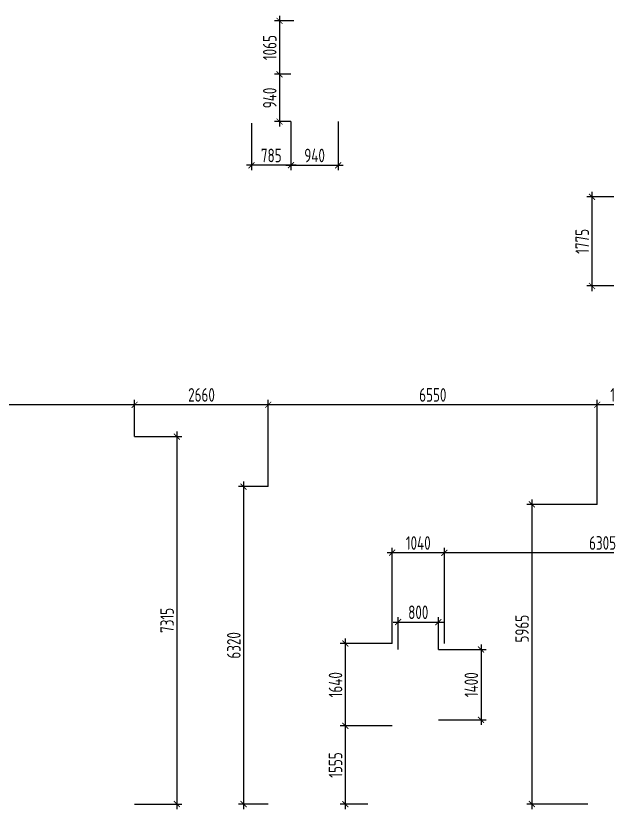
# Model space of a CAD drawing. Header units: millimetres. Extents: x -350007 to 536090, y -888 to 198380.
# Drawn here: x 356351 to 368125, y 115441 to 131231 of the extents above; entities that cross this region are included whole.
import ezdxf

# ---------------------------------------------------------------- set-up
doc = ezdxf.new("R2010")
doc.units = ezdxf.units.MM
doc.layers.add('АР_Размеры нов.', color=15, linetype='Continuous', lineweight=0)
doc.styles.add('ISOCPEUR', font='isocpeur.ttf', dxfattribs={"width": 0.7})
doc.dimstyles.new('R_100', dxfattribs={"dimtxt": 270, "dimasz": 120, "dimexe": 100, "dimexo": 0, "dimgap": 60, "dimtad": 1, "dimdec": 0, "dimrnd": 5, "dimzin": 0, "dimdsep": 46, "dimtxsty": 'ISOCPEUR', "dimblk": 'ARCHTICK', "dimcen": 0, "dimdle": 100, "dimclrd": 256, "dimclre": 256, "dimclrt": 256, "dimadec": 0, "dimazin": 0, "dimtfac": 2, "dimtdec": 0, "dimtofl": 0, "dimtmove": 1, "dimatfit": 3, "dimfxl": 1, "dimtvp": 3, "dimtolj": 1, "dimtzin": 0, "dimarcsym": 0})

# ---------------------------------------------------------------- blocks, each defined once
blk = doc.blocks.new('_ArchTick')
at = {"color": 0, "linetype": 'ByBlock', "const_width": 0.15}
blk.add_lwpolyline([(-0.5, -0.5), (0.5, 0.5)], dxfattribs=at)
blk = doc.blocks.new('*D4511')
at = {"layer": 'АР_Размеры нов.', "lineweight": -2, "transparency": 16777216}
for p, q in [((361602, 131231), (361602, 129967)), ((361885, 131131), (361502, 131131)), ((361830, 130067), (361502, 130067))]:
    blk.add_line(p, q, dxfattribs=at)
at = {"layer": 'АР_Размеры нов.', "lineweight": -2, "transparency": 16777216, "xscale": 120, "yscale": 120, "zscale": 120}
for p, rotation in [((361602, 131131), 90), ((361602, 130067), 270)]:
    blk.add_blockref('_ArchTick', p, dxfattribs=dict(at, rotation=rotation))
at = {"layer": 'АР_Размеры нов.', "transparency": 16777216, "insert": (361407, 130599), "char_height": 270, "attachment_point": 5, "rotation": 90, "style": 'ISOCPEUR'}
blk.add_mtext('\\A1;1065', dxfattribs=at)
blk = doc.blocks.new('*D4513')
at = {"layer": 'АР_Размеры нов.', "lineweight": -2, "transparency": 16777216}
for p, q in [((361602, 130167), (361602, 129027)), ((361830, 130067), (361502, 130067)), ((361830, 129127), (361502, 129127))]:
    blk.add_line(p, q, dxfattribs=at)
at = {"layer": 'АР_Размеры нов.', "lineweight": -2, "transparency": 16777216, "xscale": 120, "yscale": 120, "zscale": 120}
for p, rotation in [((361602, 130067), 90), ((361602, 129127), 270)]:
    blk.add_blockref('_ArchTick', p, dxfattribs=dict(at, rotation=rotation))
at = {"layer": 'АР_Размеры нов.', "transparency": 16777216, "insert": (361407, 129597), "char_height": 270, "attachment_point": 5, "rotation": 90, "style": 'ISOCPEUR'}
blk.add_mtext('\\A1;940', dxfattribs=at)
blk = doc.blocks.new('*D4514')
at = {"layer": 'АР_Размеры нов.', "lineweight": -2, "transparency": 16777216}
for p, q in [((361043, 129098), (361043, 128157)), ((361830, 129127), (361830, 128157)), ((361930, 128257), (360943, 128257))]:
    blk.add_line(p, q, dxfattribs=at)
at = {"layer": 'АР_Размеры нов.', "lineweight": -2, "transparency": 16777216, "xscale": 120, "yscale": 120, "zscale": 120, "rotation": 180}
blk.add_blockref('_ArchTick', (361043, 128257), dxfattribs=at)
at = {"layer": 'АР_Размеры нов.', "lineweight": -2, "transparency": 16777216, "xscale": 120, "yscale": 120, "zscale": 120}
blk.add_blockref('_ArchTick', (361830, 128257), dxfattribs=at)
at = {"layer": 'АР_Размеры нов.', "transparency": 16777216, "insert": (361437, 128452), "char_height": 270, "attachment_point": 5, "style": 'ISOCPEUR'}
blk.add_mtext('\\A1;785', dxfattribs=at)
blk = doc.blocks.new('*D4515')
at = {"layer": 'АР_Размеры нов.', "lineweight": -2, "transparency": 16777216}
for p, q in [((361830, 129127), (361830, 128157)), ((362769, 129128), (362769, 128157)), ((361730, 128257), (362869, 128257))]:
    blk.add_line(p, q, dxfattribs=at)
at = {"layer": 'АР_Размеры нов.', "lineweight": -2, "transparency": 16777216, "xscale": 120, "yscale": 120, "zscale": 120, "rotation": 180}
blk.add_blockref('_ArchTick', (361830, 128257), dxfattribs=at)
at = {"layer": 'АР_Размеры нов.', "lineweight": -2, "transparency": 16777216, "xscale": 120, "yscale": 120, "zscale": 120}
blk.add_blockref('_ArchTick', (362769, 128257), dxfattribs=at)
at = {"layer": 'АР_Размеры нов.', "transparency": 16777216, "insert": (362300, 128452), "char_height": 270, "attachment_point": 5, "style": 'ISOCPEUR'}
blk.add_mtext('\\A1;940', dxfattribs=at)
blk = doc.blocks.new('*D4536')
at = {"layer": 'АР_Размеры нов.', "lineweight": -2, "transparency": 16777216}
for p, q in [((364884, 118737), (364884, 120644)), ((371187, 118737), (371187, 120644)), ((371287, 120544), (364784, 120544))]:
    blk.add_line(p, q, dxfattribs=at)
at = {"layer": 'АР_Размеры нов.', "lineweight": -2, "transparency": 16777216, "xscale": 120, "yscale": 120, "zscale": 120, "rotation": 180}
blk.add_blockref('_ArchTick', (364884, 120544), dxfattribs=at)
at = {"layer": 'АР_Размеры нов.', "lineweight": -2, "transparency": 16777216, "xscale": 120, "yscale": 120, "zscale": 120}
blk.add_blockref('_ArchTick', (371187, 120544), dxfattribs=at)
at = {"layer": 'АР_Размеры нов.', "transparency": 16777216, "insert": (368035, 120739), "char_height": 270, "attachment_point": 5, "style": 'ISOCPEUR'}
blk.add_mtext('\\A1;6305', dxfattribs=at)
blk = doc.blocks.new('*D4537')
at = {"layer": 'АР_Размеры нов.', "lineweight": -2, "transparency": 16777216}
for p, q in [((363844, 118737), (363844, 120644)), ((364884, 118737), (364884, 120644)), ((364984, 120544), (363744, 120544))]:
    blk.add_line(p, q, dxfattribs=at)
at = {"layer": 'АР_Размеры нов.', "lineweight": -2, "transparency": 16777216, "xscale": 120, "yscale": 120, "zscale": 120, "rotation": 180}
blk.add_blockref('_ArchTick', (363844, 120544), dxfattribs=at)
at = {"layer": 'АР_Размеры нов.', "lineweight": -2, "transparency": 16777216, "xscale": 120, "yscale": 120, "zscale": 120}
blk.add_blockref('_ArchTick', (364884, 120544), dxfattribs=at)
at = {"layer": 'АР_Размеры нов.', "transparency": 16777216, "insert": (364364, 120739), "char_height": 270, "attachment_point": 5, "style": 'ISOCPEUR'}
blk.add_mtext('\\A1;1040', dxfattribs=at)
blk = doc.blocks.new('*D4538')
at = {"layer": 'АР_Размеры нов.', "lineweight": -2, "transparency": 16777216}
for p, q in [((363964, 118617), (363964, 119264)), ((364764, 118617), (364764, 119264)), ((363864, 119164), (364864, 119164))]:
    blk.add_line(p, q, dxfattribs=at)
at = {"layer": 'АР_Размеры нов.', "lineweight": -2, "transparency": 16777216, "xscale": 120, "yscale": 120, "zscale": 120, "rotation": 180}
blk.add_blockref('_ArchTick', (363964, 119164), dxfattribs=at)
at = {"layer": 'АР_Размеры нов.', "lineweight": -2, "transparency": 16777216, "xscale": 120, "yscale": 120, "zscale": 120}
blk.add_blockref('_ArchTick', (364764, 119164), dxfattribs=at)
at = {"layer": 'АР_Размеры нов.', "transparency": 16777216, "insert": (364364, 119359), "char_height": 270, "attachment_point": 5, "style": 'ISOCPEUR'}
blk.add_mtext('\\A1;800', dxfattribs=at)
blk = doc.blocks.new('*D4539')
at = {"layer": 'АР_Размеры нов.', "lineweight": -2, "transparency": 16777216}
for p, q in [((364764, 118617), (365715, 118617)), ((365615, 118717), (365615, 117117)), ((364764, 117217), (365715, 117217))]:
    blk.add_line(p, q, dxfattribs=at)
at = {"layer": 'АР_Размеры нов.', "lineweight": -2, "transparency": 16777216, "xscale": 120, "yscale": 120, "zscale": 120}
for p, rotation in [((365615, 118617), 90), ((365615, 117217), 270)]:
    blk.add_blockref('_ArchTick', p, dxfattribs=dict(at, rotation=rotation))
at = {"layer": 'АР_Размеры нов.', "transparency": 16777216, "insert": (365420, 117917), "char_height": 270, "attachment_point": 5, "rotation": 90, "style": 'ISOCPEUR'}
blk.add_mtext('\\A1;1400', dxfattribs=at)
blk = doc.blocks.new('*D4519')
at = {"layer": 'АР_Размеры нов.', "lineweight": -2, "transparency": 16777216}
for p, q in [((362912, 118837), (362912, 116997)), ((363844, 118737), (362812, 118737)), ((363844, 117097), (362812, 117097))]:
    blk.add_line(p, q, dxfattribs=at)
at = {"layer": 'АР_Размеры нов.', "lineweight": -2, "transparency": 16777216, "xscale": 120, "yscale": 120, "zscale": 120}
for p, rotation in [((362912, 118737), 90), ((362912, 117097), 270)]:
    blk.add_blockref('_ArchTick', p, dxfattribs=dict(at, rotation=rotation))
at = {"layer": 'АР_Размеры нов.', "transparency": 16777216, "insert": (362717, 117917), "char_height": 270, "attachment_point": 5, "rotation": 90, "style": 'ISOCPEUR'}
blk.add_mtext('\\A1;1640', dxfattribs=at)
blk = doc.blocks.new('*D4520')
at = {"layer": 'АР_Размеры нов.', "lineweight": -2, "transparency": 16777216}
for p, q in [((362912, 117197), (362912, 115441)), ((363844, 117097), (362812, 117097)), ((363361, 115541), (362812, 115541))]:
    blk.add_line(p, q, dxfattribs=at)
at = {"layer": 'АР_Размеры нов.', "lineweight": -2, "transparency": 16777216, "xscale": 120, "yscale": 120, "zscale": 120}
for p, rotation in [((362912, 117097), 90), ((362912, 115541), 270)]:
    blk.add_blockref('_ArchTick', p, dxfattribs=dict(at, rotation=rotation))
at = {"layer": 'АР_Размеры нов.', "transparency": 16777216, "insert": (362717, 116319), "char_height": 270, "attachment_point": 5, "rotation": 90, "style": 'ISOCPEUR'}
blk.add_mtext('\\A1;1555', dxfattribs=at)
blk = doc.blocks.new('*D4521')
at = {"layer": 'АР_Размеры нов.', "lineweight": -2, "transparency": 16777216}
for p, q in [((368334, 127631), (367724, 127631)), ((367824, 125754), (367824, 127731)), ((368392, 125854), (367724, 125854))]:
    blk.add_line(p, q, dxfattribs=at)
at = {"layer": 'АР_Размеры нов.', "lineweight": -2, "transparency": 16777216, "xscale": 120, "yscale": 120, "zscale": 120}
for p, rotation in [((367824, 127631), 90), ((367824, 125854), 270)]:
    blk.add_blockref('_ArchTick', p, dxfattribs=dict(at, rotation=rotation))
at = {"layer": 'АР_Размеры нов.', "transparency": 16777216, "insert": (367629, 126742), "char_height": 270, "attachment_point": 5, "rotation": 90, "style": 'ISOCPEUR'}
blk.add_mtext('\\A1;1775', dxfattribs=at)
blk = doc.blocks.new('*D4548')
at = {"layer": 'АР_Размеры нов.', "lineweight": -2, "transparency": 16777216}
for p, q in [((369029, 123491), (367829, 123491)), ((367929, 121507), (367929, 123591)), ((368929, 121502), (368929, 123591))]:
    blk.add_line(p, q, dxfattribs=at)
at = {"layer": 'АР_Размеры нов.', "lineweight": -2, "transparency": 16777216, "xscale": 120, "yscale": 120, "zscale": 120, "rotation": 180}
blk.add_blockref('_ArchTick', (367929, 123491), dxfattribs=at)
at = {"layer": 'АР_Размеры нов.', "lineweight": -2, "transparency": 16777216, "xscale": 120, "yscale": 120, "zscale": 120}
blk.add_blockref('_ArchTick', (368929, 123491), dxfattribs=at)
at = {"layer": 'АР_Размеры нов.', "transparency": 16777216, "insert": (368429, 123686), "char_height": 270, "attachment_point": 5, "style": 'ISOCPEUR'}
blk.add_mtext('\\A1;1000', dxfattribs=at)
blk = doc.blocks.new('*D4549')
at = {"layer": 'АР_Размеры нов.', "lineweight": -2, "transparency": 16777216}
for p, q in [((368029, 123491), (361278, 123491)), ((361378, 121860), (361378, 123591)), ((367929, 121507), (367929, 123591))]:
    blk.add_line(p, q, dxfattribs=at)
at = {"layer": 'АР_Размеры нов.', "lineweight": -2, "transparency": 16777216, "xscale": 120, "yscale": 120, "zscale": 120, "rotation": 180}
blk.add_blockref('_ArchTick', (361378, 123491), dxfattribs=at)
at = {"layer": 'АР_Размеры нов.', "lineweight": -2, "transparency": 16777216, "xscale": 120, "yscale": 120, "zscale": 120}
blk.add_blockref('_ArchTick', (367929, 123491), dxfattribs=at)
at = {"layer": 'АР_Размеры нов.', "transparency": 16777216, "insert": (364654, 123686), "char_height": 270, "attachment_point": 5, "style": 'ISOCPEUR'}
blk.add_mtext('\\A1;6550', dxfattribs=at)
blk = doc.blocks.new('*D4550')
at = {"layer": 'АР_Размеры нов.', "lineweight": -2, "transparency": 16777216}
for p, q in [((361478, 123491), (358617, 123491)), ((358717, 122855), (358717, 123591)), ((361378, 121860), (361378, 123591))]:
    blk.add_line(p, q, dxfattribs=at)
at = {"layer": 'АР_Размеры нов.', "lineweight": -2, "transparency": 16777216, "xscale": 120, "yscale": 120, "zscale": 120, "rotation": 180}
blk.add_blockref('_ArchTick', (358717, 123491), dxfattribs=at)
at = {"layer": 'АР_Размеры нов.', "lineweight": -2, "transparency": 16777216, "xscale": 120, "yscale": 120, "zscale": 120}
blk.add_blockref('_ArchTick', (361378, 123491), dxfattribs=at)
at = {"layer": 'АР_Размеры нов.', "transparency": 16777216, "insert": (360048, 123686), "char_height": 270, "attachment_point": 5, "style": 'ISOCPEUR'}
blk.add_mtext('\\A1;2660', dxfattribs=at)
blk = doc.blocks.new('*D4551')
at = {"layer": 'АР_Размеры нов.', "lineweight": -2, "transparency": 16777216}
for p, q in [((351349, 124601), (351349, 123391)), ((358817, 123491), (351249, 123491)), ((358717, 122855), (358717, 123591))]:
    blk.add_line(p, q, dxfattribs=at)
at = {"layer": 'АР_Размеры нов.', "lineweight": -2, "transparency": 16777216, "xscale": 120, "yscale": 120, "zscale": 120, "rotation": 180}
blk.add_blockref('_ArchTick', (351349, 123491), dxfattribs=at)
at = {"layer": 'АР_Размеры нов.', "lineweight": -2, "transparency": 16777216, "xscale": 120, "yscale": 120, "zscale": 120}
blk.add_blockref('_ArchTick', (358717, 123491), dxfattribs=at)
at = {"layer": 'АР_Размеры нов.', "transparency": 16777216, "insert": (355033, 123686), "char_height": 270, "attachment_point": 5, "style": 'ISOCPEUR'}
blk.add_mtext('\\A1;7370', dxfattribs=at)
blk = doc.blocks.new('*D4524')
at = {"layer": 'АР_Размеры нов.', "lineweight": -2, "transparency": 16777216}
for p, q in [((360886, 121960), (360886, 115441)), ((361378, 121860), (360786, 121860)), ((361378, 115541), (360786, 115541))]:
    blk.add_line(p, q, dxfattribs=at)
at = {"layer": 'АР_Размеры нов.', "lineweight": -2, "transparency": 16777216, "xscale": 120, "yscale": 120, "zscale": 120}
for p, rotation in [((360886, 121860), 90), ((360886, 115541), 270)]:
    blk.add_blockref('_ArchTick', p, dxfattribs=dict(at, rotation=rotation))
at = {"layer": 'АР_Размеры нов.', "transparency": 16777216, "insert": (360691, 118700), "char_height": 270, "attachment_point": 5, "rotation": 90, "style": 'ISOCPEUR'}
blk.add_mtext('\\A1;6320', dxfattribs=at)
blk = doc.blocks.new('*D4525')
at = {"layer": 'АР_Размеры нов.', "lineweight": -2, "transparency": 16777216}
for p, q in [((358717, 122855), (359657, 122855)), ((359557, 122955), (359557, 115441)), ((358717, 115541), (359657, 115541))]:
    blk.add_line(p, q, dxfattribs=at)
at = {"layer": 'АР_Размеры нов.', "lineweight": -2, "transparency": 16777216, "xscale": 120, "yscale": 120, "zscale": 120}
for p, rotation in [((359557, 122855), 90), ((359557, 115541), 270)]:
    blk.add_blockref('_ArchTick', p, dxfattribs=dict(at, rotation=rotation))
at = {"layer": 'АР_Размеры нов.', "transparency": 16777216, "insert": (359362, 119198), "char_height": 270, "attachment_point": 5, "rotation": 90, "style": 'ISOCPEUR'}
blk.add_mtext('\\A1;7315', dxfattribs=at)
blk = doc.blocks.new('*D4526')
at = {"layer": 'АР_Размеры нов.', "lineweight": -2, "transparency": 16777216}
for p, q in [((366626, 121607), (366626, 115441)), ((367929, 121507), (366526, 121507)), ((367738, 115541), (366526, 115541))]:
    blk.add_line(p, q, dxfattribs=at)
at = {"layer": 'АР_Размеры нов.', "lineweight": -2, "transparency": 16777216, "xscale": 120, "yscale": 120, "zscale": 120}
for p, rotation in [((366626, 121507), 90), ((366626, 115541), 270)]:
    blk.add_blockref('_ArchTick', p, dxfattribs=dict(at, rotation=rotation))
at = {"layer": 'АР_Размеры нов.', "transparency": 16777216, "insert": (366431, 119033), "char_height": 270, "attachment_point": 5, "rotation": 90, "style": 'ISOCPEUR'}
blk.add_mtext('\\A1;5965', dxfattribs=at)

msp = doc.modelspace()

# ---------------------------------------------------------------- dimensions: what is measured, and where the dimension line sits
at = {"layer": 'АР_Размеры нов.'}
for base, p1, p2, picture, middle in [((361602.4, 130067.4), (361885.4, 131130.7), (361830.2, 130067.4), '*D4511', (361407.4, 130599.1)), ((361602.4, 129127.4), (361830.2, 130067.4), (361830.2, 129127.4), '*D4513', (361407.4, 129597.4)), ((367823.5, 127630.7), (368392, 125853.7), (368334.4, 127630.7), '*D4521', (367628.5, 126742.2)), ((359557.3, 115540.7), (358717.2, 122854.6), (358717.2, 115540.7), '*D4525', (359362.3, 119197.6)), ((360886.2, 115540.7), (361378.3, 121859.9), (361378.3, 115540.7), '*D4524', (360691.2, 118700.3)), ((362912.2, 117096.9), (363843.7, 118736.9), (363843.7, 117096.9), '*D4519', (362717.2, 117916.9)), ((365615, 117216.9), (364763.7, 118616.9), (364763.7, 117216.9), '*D4539', (365420, 117916.9)), ((362912.2, 115540.7), (363843.7, 117096.9), (363361.4, 115540.7), '*D4520', (362717.2, 116318.8))]:
    dim = msp.add_linear_dim(base=base, p1=p1, p2=p2, angle=90, dimstyle='R_100', override={"dimpost": '\\X'}, dxfattribs=at)
    dim.commit()
    dim.dimension.update_dxf_attribs({"geometry": picture, "text_midpoint": middle})
for base, p1, p2, picture, middle in [((361043.2, 128256.7), (361830.2, 129127.4), (361043.2, 129098), '*D4514', (361436.7, 128451.7)), ((362769.3, 128256.7), (361830.2, 129127.4), (362769.3, 129127.5), '*D4515', (362299.7, 128451.7)), ((351349.4, 123490.5), (358717.2, 122854.6), (351349.4, 124600.7), '*D4551', (355033.3, 123685.5)), ((358717.2, 123490.5), (361378.3, 121859.9), (358717.2, 122854.6), '*D4550', (360047.7, 123685.5)), ((361378.3, 123490.5), (367929.2, 121506.6), (361378.3, 121859.9), '*D4549', (364653.8, 123685.5)), ((367929.2, 123490.5), (368929.3, 121502), (367929.2, 121506.6), '*D4548', (368429.2, 123685.5)), ((363843.7, 120543.9), (364883.7, 118736.9), (363843.7, 118736.9), '*D4537', (364363.7, 120738.9)), ((364883.7, 120543.9), (371187, 118736.9), (364883.7, 118736.9), '*D4536', (368035.4, 120738.9)), ((364763.7, 119163.6), (363963.7, 118616.9), (364763.7, 118616.9), '*D4538', (364363.7, 119358.6))]:
    dim = msp.add_linear_dim(base=base, p1=p1, p2=p2, dimstyle='R_100', override={"dimpost": '\\X'}, dxfattribs=at)
    dim.commit()
    dim.dimension.update_dxf_attribs({"geometry": picture, "text_midpoint": middle})
dim = msp.add_linear_dim(base=(366626.2, 115540.7), p1=(367929.2, 121506.6), p2=(367738.5, 115540.7), angle=90, dimstyle='R_100', override={"dimpost": '\\X'}, dxfattribs=at)
dim.commit()
dim.dimension.update_dxf_attribs({"geometry": '*D4526', "text_midpoint": (366626.2, 119033), "dimtype": 160})

doc.saveas('drawing.dxf')
